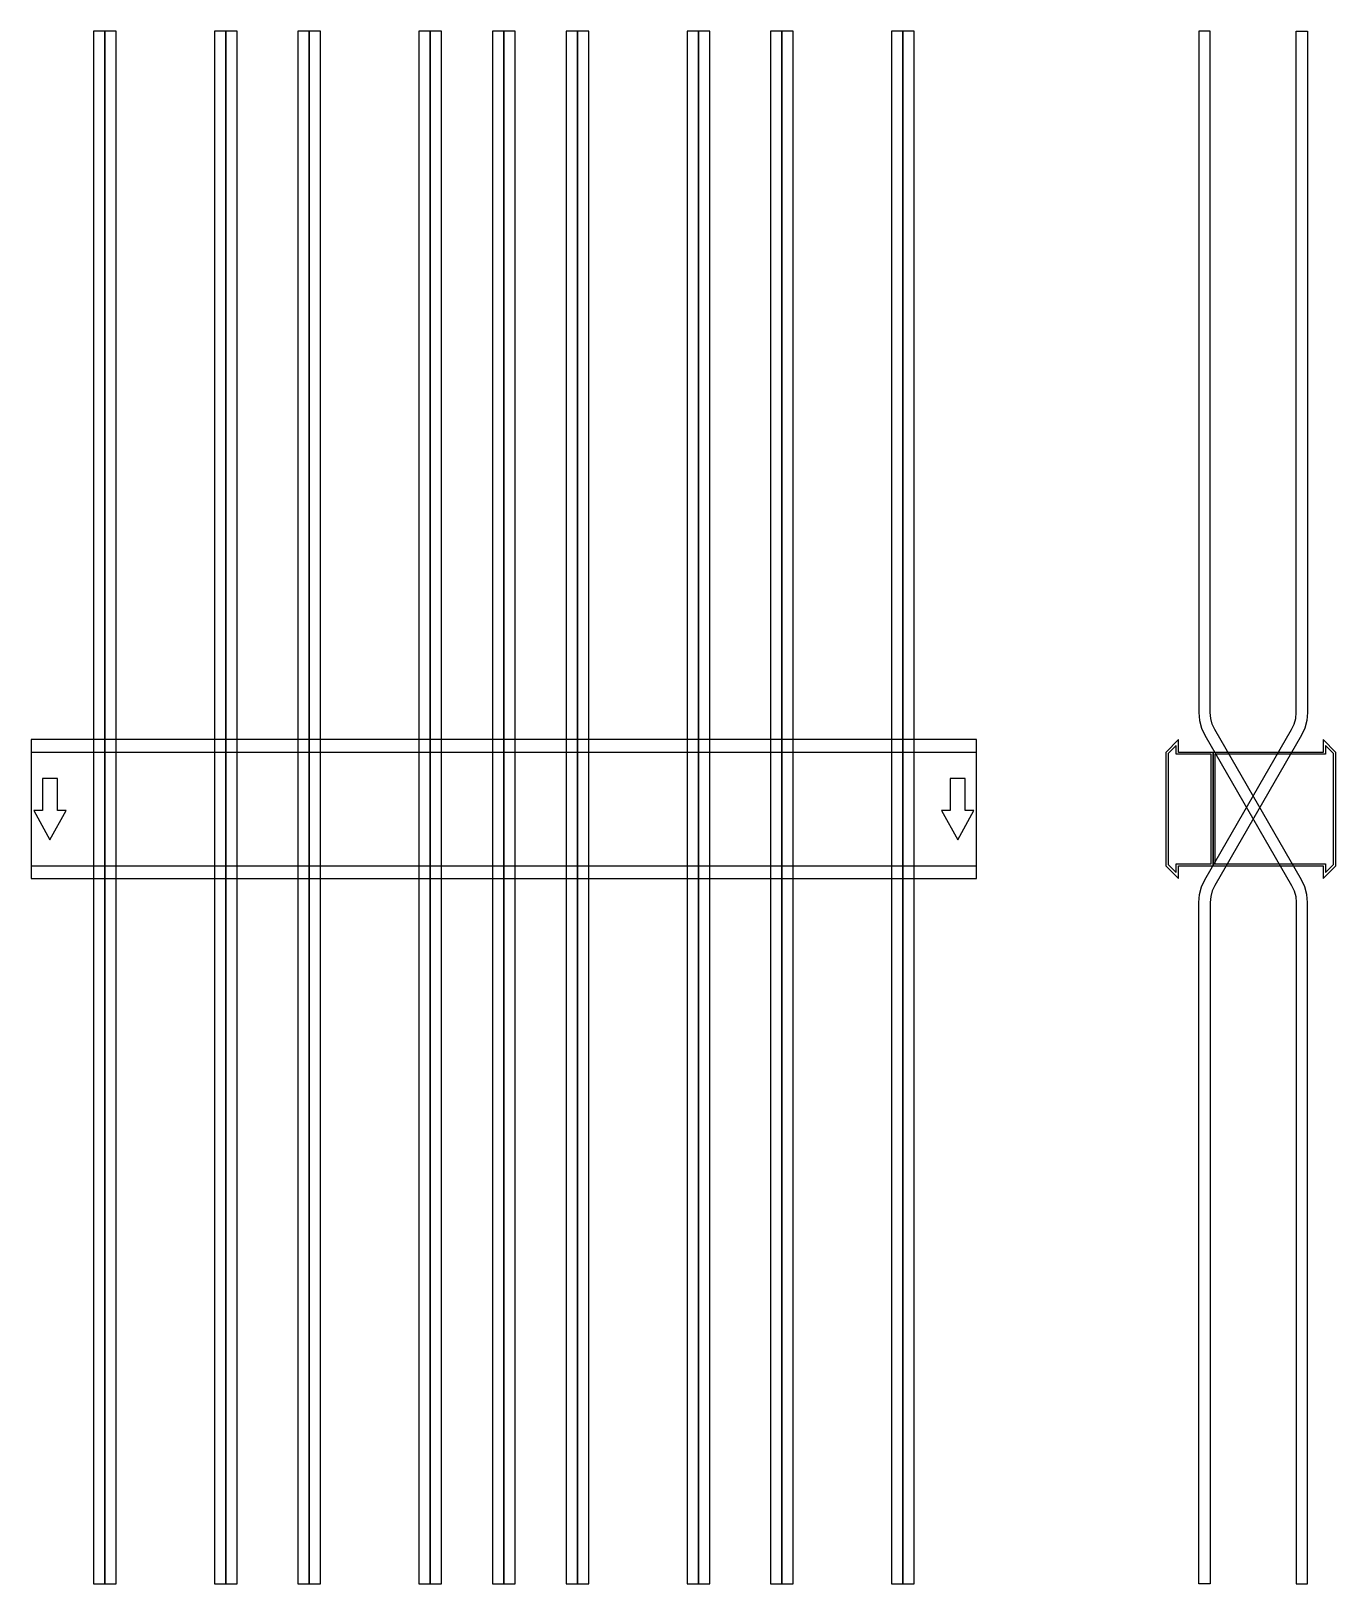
# Model space of a CAD drawing. Extents: x 0 to 1380, y -820 to 823.
import ezdxf

# ---------------------------------------------------------------- set-up
doc = ezdxf.new("R2010")
doc.units = 0
doc.layers.add('Halfen', color=7, linetype='CONTINUOUS')

msp = doc.modelspace()

# ---------------------------------------------------------------- linework, layer by layer
at = {"layer": 'Halfen', "color": 7}
for points in [[(78, -819.914), (78, 823.254), (66, 823.254), (66, -819.914)], [(90, -819.914), (90, 823.254), (78, 823.254), (78, -819.914)], [(206, -819.914), (206, 823.254), (194, 823.254), (194, -819.914)], [(218, -819.914), (218, 823.254), (206, 823.254), (206, -819.914)], [(294, -819.914), (294, 823.254), (282, 823.254), (282, -819.914)], [(306, -819.914), (306, 823.254), (294, 823.254), (294, -819.914)], [(422, -819.914), (422, 823.254), (410, 823.254), (410, -819.914)], [(434, -819.914), (434, 823.254), (422, 823.254), (422, -819.914)], [(500, -819.914), (500, 823.254), (488, 823.254), (488, -819.914)], [(512, -819.914), (512, 823.254), (500, 823.254), (500, -819.914)], [(578, -819.914), (578, 823.254), (566, 823.254), (566, -819.914)], [(590, -819.914), (590, 823.254), (578, 823.254), (578, -819.914)], [(706, -819.914), (706, 823.254), (694, 823.254), (694, -819.914)], [(718, -819.914), (718, 823.254), (706, 823.254), (706, -819.914)], [(794, -819.914), (794, 823.254), (782, 823.254), (782, -819.914)], [(806, -819.914), (806, 823.254), (794, 823.254), (794, -819.914)], [(922, -819.914), (922, 823.254), (910, 823.254), (910, -819.914)], [(934, -819.914), (934, 823.254), (922, 823.254), (922, -819.914)], [(1350, -819.914), (1350, -98.785), (1349.271, -90.449), (1347.105, -82.368), (1343.569, -74.785), (1251.823, 84.124), (1249.171, 89.812), (1247.547, 95.873), (1247, 102.124), (1247, 162.254), (1247, 823.254), (1235, 823.254), (1235, 162.254), (1235, 102.124), (1235.729, 93.789), (1237.895, 85.707), (1241.431, 78.124), (1333.177, -80.785), (1335.829, -86.472), (1337.453, -92.533), (1338, -98.785), (1338, -819.914)], [(1235, -819.914), (1235, -98.785), (1235.729, -90.449), (1237.895, -82.368), (1241.431, -74.785), (1333.177, 84.124), (1335.829, 89.812), (1337.453, 95.873), (1338, 102.124), (1338, 162.254), (1338, 823.254), (1350, 823.254), (1350, 162.254), (1350, 102.124), (1349.271, 93.789), (1347.105, 85.707), (1343.569, 78.124), (1251.823, -80.785), (1249.171, -86.472), (1247.547, -92.533), (1247, -98.785), (1247, -819.914)], [(0, -73.5), (1000, -73.5), (1000, 73.5), (0, 73.5)], [(1250, -60), (1250, 60), (1213.5, 60), (1213.5, 73.5), (1200, 60), (1200, -60), (1213.5, -73.5), (1213.5, -60)], [(1248, -58), (1248, 58), (1211, 58), (1211, 67.25), (1202.5, 58.75), (1202.5, -58.75), (1211, -67.25), (1211, -58)], [(1380, -60), (1380, 60), (1366.5, 73.5), (1366.5, 60), (1250, 60), (1250, -60), (1366.5, -60), (1366.5, -73.5)], [(1377.5, -58.75), (1377.5, 58.75), (1369, 67.25), (1369, 58), (1252, 58), (1252, -58), (1369, -58), (1369, -67.25)], [(0, -60), (1000, -60), (1000, 60), (0, 60)], [(20, -32.5), (37, -1.5), (28, -1.5), (28, 32.5), (12, 32.5), (12, -1.5), (3, -1.5)], [(980, -32.5), (997, -1.5), (988, -1.5), (988, 32.5), (972, 32.5), (972, -1.5), (963, -1.5)]]:
    msp.add_lwpolyline(points, close=True, dxfattribs=at)

doc.saveas('drawing.dxf')
